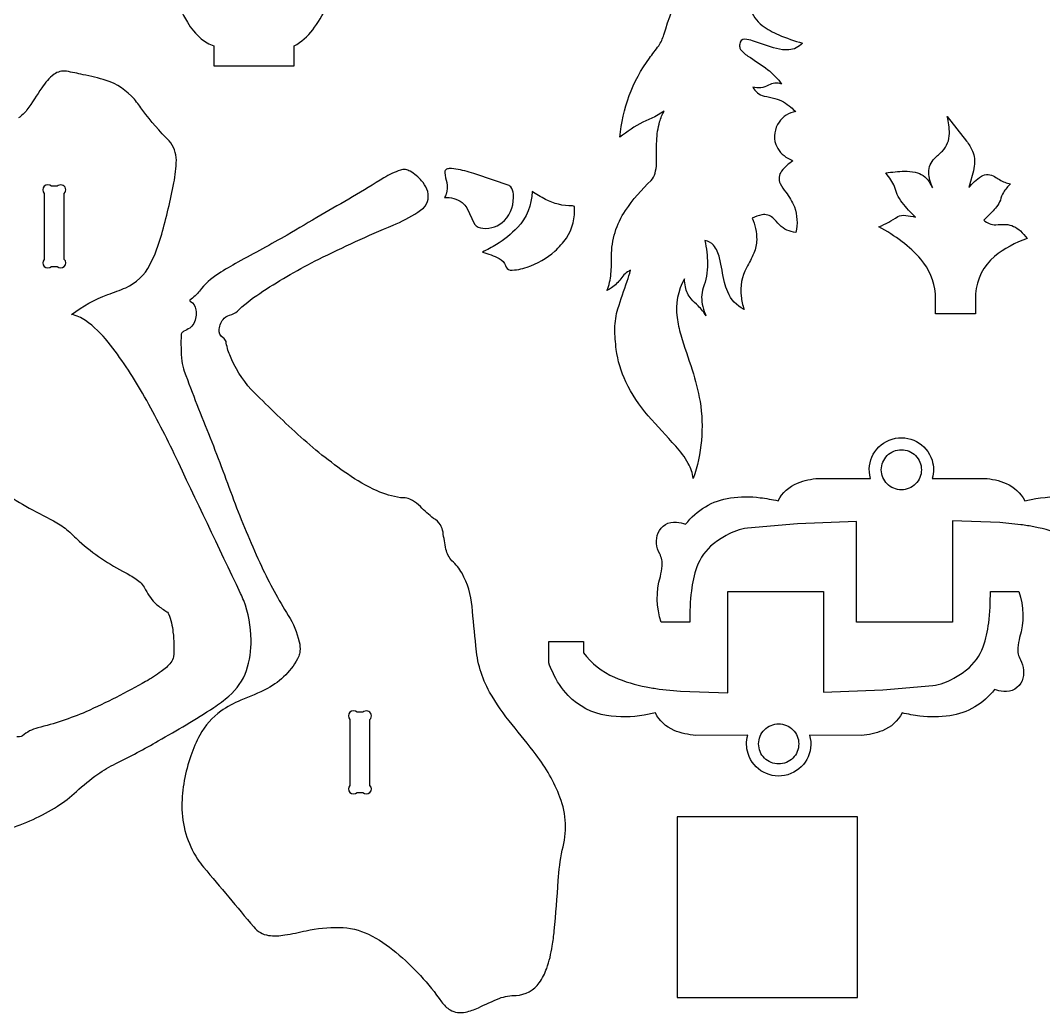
# Model space of a CAD drawing. Extents: x 31.5 to 94.7, y 16.9 to 69.7.
# Drawn here: x 55.97 to 68.72, y 17.72 to 30.09 of the extents above; entities that cross this region are included whole.
import ezdxf

# ---------------------------------------------------------------- set-up
doc = ezdxf.new("R2010")
doc.units = 0
doc.header["$MEASUREMENT"] = 0
doc.layers.get('0').update_dxf_attribs({"linetype": 'CONTINUOUS'})

msp = doc.modelspace()

# ---------------------------------------------------------------- linework, layer by layer
for points in [[(65.068, 30.246, 0.159769), (65.218, 30.03, 0.065779), (65.423, 29.912, 0.029941), (65.718, 29.808, -0.206916), (65.547, 29.725, -0.081775), (65.395, 29.74, -0.016954), (65.097, 29.839, 0.064515), (65, 29.858, 0.399711), (64.936, 29.796, 0.045603), (64.937, 29.744, 0.096194), (65.038, 29.648, -0.015351), (65.288, 29.477, -0.055443), (65.423, 29.345, -0.026995), (65.458, 29.297, 0.229102), (65.295, 29.284, -0.208807), (65.098, 29.26, 0.204628), (65.239, 29.148, -0.016988), (65.376, 29.12, -0.107431), (65.574, 29.009, -0.022475), (65.634, 28.954, 0.218712), (65.428, 28.823, 0.242792), (65.385, 28.545, 0.171211), (65.538, 28.373, 0.034263), (65.6, 28.341, 0.079498), (65.459, 28.212, 0.288426), (65.44, 28.057, 0.058521), (65.51, 27.95, -0.0702), (65.618, 27.766, -0.147236), (65.635, 27.448, -0.181166), (65.433, 27.542, 0.021509), (65.349, 27.631, 0.230598), (65.213, 27.667, 0.065123), (65.09, 27.627, -0.102302), (65.148, 27.357, -0.091665), (65.112, 27.189, -0.024357), (65.022, 27.008, 0.156722), (64.954, 26.652, 0.053485), (64.99, 26.488, -0.192414), (64.787, 26.706, -0.043722), (64.748, 26.823, -0.004509), (64.684, 27.13, 0.118447), (64.61, 27.289, 0.179303), (64.502, 27.347, -0.045794), (64.535, 27.056, -0.090782), (64.481, 26.756, 0.149509), (64.477, 26.522, 0.02609), (64.515, 26.406, 0.066918), (64.418, 26.531, -0.012755), (64.33, 26.619, -0.141985), (64.258, 26.77, -0.037855), (64.248, 26.869, 0.165969), (64.156, 26.387, 0.039609), (64.201, 26.169, 0.008308), (64.344, 25.732, -0.030814), (64.441, 25.34, -0.124766), (64.356, 24.378, 0.102562), (64.295, 24.566, 0.056957), (64.139, 24.782, -0.00545), (63.795, 25.162, -0.063267), (63.515, 25.584, -0.079245), (63.397, 25.989, -0.027955), (63.379, 26.248, -0.072759), (63.418, 26.496, -0.014972), (63.532, 26.838, 0.011768), (63.575, 26.975, 0.164845), (63.454, 26.87, -0.068298), (63.339, 26.756, -0.044943), (63.28, 26.723, 0.076702), (63.33, 26.933, 0.025079), (63.337, 27.149, -0.150388), (63.512, 27.722, -0.05506), (63.831, 28.095, 0.123663), (63.881, 28.188, 0.057019), (63.899, 28.303, -0.011127), (63.901, 28.588, -0.053994), (63.937, 28.828, -0.057119), (63.994, 28.961), (63.876, 28.89), (63.73, 28.822, 0.059006), (63.442, 28.634, -0.138745), (63.811, 29.622, 0.003131), (63.926, 29.776, 0.075431), (63.99, 29.913, -0.049842), (64.472, 31.074, 0.025525)], [(57.87, 30.408, 0.016691), (58.048, 30.069, 0.072661), (58.219, 29.864, 0.093343), (58.379, 29.775), (58.379, 29.525), (59.379, 29.525), (59.379, 29.774, 0.105285), (59.611, 29.975, 0.055213), (59.781, 30.258, -0.012702)], [(55.801, 20.004, 0.06409), (56.428, 20.29, 0.047462), (56.664, 20.474, -0.03057), (56.93, 20.691, -0.031108), (57.156, 20.823, 0.01828), (57.685, 21.106, 0.017587), (58.377, 21.521, 0.027584), (58.567, 21.665, 0.123049), (58.786, 21.983, 0.081136), (58.842, 22.366, 0.090106), (58.751, 22.857, 0.018928), (58.712, 22.946, -0.000508), (57.884, 24.686, 0.018697), (57.489, 25.443, 0.035354), (57.06, 26.081, 0.06546), (56.778, 26.35, 0.096465), (56.603, 26.424, -0.069768), (57.056, 26.672, 0.011863), (57.281, 26.758, 0.168714), (57.58, 27.043, 0.05114), (57.728, 27.424, 0.019508), (57.88, 28.065, 0.03904), (57.911, 28.35, 0.178461), (57.822, 28.589, -0.034466), (57.494, 28.967, 0.021976), (57.387, 29.109, 0.137779), (57.034, 29.344, 0.031604), (56.747, 29.415, 0.007114), (56.539, 29.459, 0.189702), (56.386, 29.42, 0.082574), (56.232, 29.251, -0.009721), (56.047, 28.976, -0.099403), (55.942, 28.876, -0.318601)], [(69, 23.655, 0.059209), (68.605, 23.775, 0.014857), (68.443, 23.802), (68.178, 23.829), (67.588, 23.85), (67.588, 22.585), (66.394, 22.585), (66.394, 23.843), (65.656, 23.812), (65.032, 23.759, 0.102498), (64.767, 23.667, 0.030753), (64.608, 23.563, 0.139466), (64.402, 23.275, 0.060508), (64.333, 22.978, 0.03116), (64.313, 22.585), (63.958, 22.585, -0.157017), (63.947, 23.158, 0.035516), (63.97, 23.289, 0.137176), (63.938, 23.438, -0.223614), (63.918, 23.699, -0.331307), (64.147, 23.834, -0.077138), (64.261, 23.807, -0.196321), (64.82, 24.136, -0.070369), (65.191, 24.139, -0.029269), (65.414, 24.1, -0.181597), (65.658, 24.322, -0.07802), (65.919, 24.38), (66.567, 24.379, -0.41005), (66.839, 24.871, -0.41005), (67.334, 24.606, -0.144558), (67.338, 24.379), (67.986, 24.38, -0.081978), (68.258, 24.318, -0.173701), (68.491, 24.1), (68.628, 24.127, -0.082916), (69.098, 24.134, -0.161544)], [(55.463, 24.5, 0.089508), (56.033, 24.034, 0.007521), (56.379, 23.849, -0.046189), (56.542, 23.744, -0.011503), (56.7, 23.596, 0.061887), (57.279, 23.202, -0.031072), (57.428, 23.112, -0.123828), (57.527, 22.988, 0.080541), (57.663, 22.809, 0.042401), (57.781, 22.724, -0.144644), (57.813, 22.69, -0.077141), (57.869, 22.462, -0.053762), (57.875, 22.155, -0.122103), (57.844, 22.084, -0.062569), (57.721, 21.97, -0.037214), (57.528, 21.846, -0.02424), (56.784, 21.469, -0.042548), (56.183, 21.269, 0.113695), (55.991, 21.168, -0.154666), (55.92, 21.156, 0.061744)]]:
    msp.add_lwpolyline(points, format="xyb")
for points in [[(67.878, 26.433), (67.378, 26.433), (67.378, 26.683, 0.155993), (67.196, 27.113, 0.059057), (66.96, 27.332, 0.034888), (66.673, 27.519, 0.064905), (66.906, 27.645, -0.160834), (67.006, 27.659, -0.027636), (67.128, 27.638, -0.027834), (66.962, 27.819, -0.052141), (66.899, 27.922, -0.010474), (66.865, 28.021, 0.056999), (66.822, 28.102, 0.025774), (66.757, 28.189, -0.033934), (66.99, 28.211, -0.043905), (67.125, 28.199, -0.197847), (67.297, 28.08, -0.035469), (67.339, 28.004, -0.078536), (67.294, 28.196, -0.213048), (67.366, 28.371, 0.006121), (67.464, 28.463, 0.193622), (67.551, 28.681, 0.070609), (67.524, 28.894), (67.766, 28.587, -0.051065), (67.84, 28.462, -0.140689), (67.86, 28.274, -0.030493), (67.836, 28.157), (67.792, 28.006, -0.078778), (67.95, 28.149, -0.283428), (68.115, 28.144, 0.038645), (68.241, 28.073, 0.063253), (68.313, 28.053, 0.062618), (68.224, 27.946, 0.068712), (68.187, 27.851, -0.078977), (68.14, 27.769, -0.028202), (68.079, 27.699), (67.979, 27.601, 0.204637), (68.129, 27.544, -0.025175), (68.254, 27.548, -0.177492), (68.436, 27.466, -0.048942), (68.521, 27.371, 0.092215), (68.113, 27.148, 0.199609), (67.878, 26.683)], [(60.768, 28.233, 0.134651), (60.705, 28.225, 0.055888), (60.5, 28.128, -0.007734), (59.714, 27.664, 0.003779), (59.293, 27.414, -0.002321), (58.677, 27.076, 0.009971), (58.435, 26.933, 0.094813), (58.2, 26.717, -0.062206), (58.081, 26.604, 0.416235), (58.083, 26.59, -0.231713), (58.155, 26.481, -0.140587), (58.128, 26.312, -0.115779), (58.077, 26.255, -0.039988), (58.006, 26.215, 0.162249), (57.974, 26.186, 0.104471), (57.971, 26.175, 0.039751), (57.98, 25.844, 0.049505), (58.009, 25.716, 0.008144), (58.333, 24.887, -0.005707), (58.643, 24.062, 0.017775), (58.972, 23.284, 0.027389), (59.306, 22.671, -0.081514), (59.443, 22.343, -0.076113), (59.452, 22.224, -0.052898), (59.439, 22.162, -0.158668), (59.046, 21.76, -0.028819), (58.713, 21.613, 0.048017), (58.466, 21.477, 0.110914), (58.205, 21.179, 0.052429), (58.092, 20.921, 0.081677), (57.98, 20.292, 0.143639), (58.175, 19.631, 0.028628), (58.25, 19.53, -0.002825), (58.875, 18.785, 0.185322), (59.061, 18.68, 0.073426), (59.263, 18.685, 0.014938), (59.528, 18.738, -0.057137), (59.943, 18.78, -0.107587), (60.309, 18.694, -0.056916), (60.649, 18.469, -0.066558), (61.219, 17.851, 0.112387), (61.325, 17.75, 0.182857), (61.515, 17.724, 0.072292), (61.677, 17.778, -0.014094), (61.938, 17.894, -0.099021), (62.148, 17.931, 0.227521), (62.437, 18.089, 0.073124), (62.529, 18.268, 0.049073), (62.598, 18.546, 0.014518), (62.623, 18.737, 0.010676), (62.673, 19.364, -0.035375), (62.724, 19.743, 0.162659), (62.695, 20.402, 0.071364), (62.397, 20.933, 0.014173), (62.098, 21.309, -0.039247), (61.816, 21.715, -0.109261), (61.646, 22.29, -0.002472), (61.598, 22.784, 0.103092), (61.473, 23.196, 0.071633), (61.348, 23.353, -0.12856), (61.273, 23.497, -0.012507), (61.236, 23.709, 0.088868), (61.203, 23.802, 0.135613), (61.117, 23.881, -0.02949), (60.954, 24.028, 0.055604), (60.856, 24.105, 0.142635), (60.708, 24.139, -0.076115), (60.414, 24.225, -0.046171), (60.045, 24.435, -0.034308), (59.425, 24.929, -0.01178), (58.845, 25.488, -0.088827), (58.576, 25.919, -0.053821), (58.53, 26.087, 0.220543), (58.493, 26.132, -0.271486), (58.445, 26.24, -0.178573), (58.507, 26.378, -0.118043), (58.601, 26.425, 0.114176), (58.694, 26.487, -0.041757), (58.99, 26.713, -0.029481), (59.686, 27.114, -0.015622), (60.613, 27.538, 0.042758), (60.921, 27.699, 0.03021), (60.991, 27.752, 0.309283), (61.035, 27.988, 0.097888), (60.969, 28.092, 0.092614), (60.826, 28.21, 0.049196)], [(61.254, 27.882, -0.183194), (61.475, 27.819, -0.084417), (61.533, 27.753), (61.629, 27.552, 0.212813), (61.732, 27.499, 0.215186), (62.004, 27.595, 0.196451), (62.116, 27.927, 0.13858), (62.08, 28.016, 0.05227), (62.062, 28.034), (61.647, 28.174, 0.026396), (61.424, 28.234, 0.046394), (61.314, 28.244, 0.126505), (61.27, 28.229, 0.260516), (61.258, 28.192, 0.030325), (61.283, 28.069, -0.120695), (61.276, 27.927, -0.059926)], [(56.263, 27.935), (56.263, 27.112, 1), (56.352, 27.023), (56.425, 27.023, 1), (56.513, 27.112), (56.513, 27.935, 1), (56.425, 28.023), (56.352, 28.023, 1)], [(61.729, 27.203, -0.051144), (61.938, 27.122, -0.180035), (62.017, 27.035, 0.282704), (62.072, 26.977, 0.088241), (62.284, 27.015, 0.096354), (62.631, 27.214, 0.052748), (62.774, 27.377, 0.170335), (62.874, 27.773, 0.064316), (62.849, 27.778, -0.12136), (62.514, 27.86, -0.032246), (62.346, 27.958, -0.190005), (62.164, 27.509, -0.073461), (61.902, 27.297, -0.021836)], [(66.702, 24.487, -0.414214), (66.952, 24.737, -0.414214), (67.202, 24.487, -0.414214), (66.952, 24.237, -0.414214)], [(65.981, 21.712), (66.719, 21.743), (67.343, 21.796, 0.102498), (67.608, 21.888, 0.030753), (67.766, 21.992, 0.139463), (67.972, 22.28, 0.060508), (68.041, 22.577, 0.03116), (68.062, 22.97), (68.417, 22.97, -0.157017), (68.427, 22.397, 0.035516), (68.404, 22.266, 0.137176), (68.436, 22.117, -0.223621), (68.457, 21.856, -0.331308), (68.228, 21.721, -0.077104), (68.113, 21.748, -0.196318), (67.555, 21.419, -0.070369), (67.183, 21.416, -0.029269), (66.961, 21.455, -0.181597), (66.717, 21.233, -0.07802), (66.455, 21.175), (65.807, 21.176, -0.410057), (65.536, 20.684, -0.410057), (65.04, 20.949, -0.144618), (65.037, 21.176), (64.389, 21.175, -0.081972), (64.117, 21.237, -0.1737), (63.884, 21.455), (63.746, 21.428, -0.082918), (63.276, 21.421, -0.161538), (62.797, 21.671, -0.087482), (62.604, 21.961, -0.023846), (62.554, 22.081), (62.554, 22.345), (62.986, 22.345), (62.986, 22.206, 0.131683), (63.374, 21.9, 0.059213), (63.77, 21.78, 0.01485), (63.932, 21.753), (64.196, 21.726), (64.786, 21.705), (64.786, 22.97), (65.981, 22.97)], [(60.075, 21.374), (60.075, 20.551, 1), (60.164, 20.462), (60.237, 20.462, 1), (60.325, 20.551), (60.325, 21.374, 1), (60.237, 21.462), (60.164, 21.462, 1)], [(65.672, 21.068, -0.414214), (65.422, 20.818, -0.414214), (65.172, 21.068, -0.414214), (65.422, 21.318, -0.414214)]]:
    msp.add_lwpolyline(points, format="xyb", close=True)
msp.add_lwpolyline([(66.407, 20.157), (64.157, 20.157), (64.157, 17.907), (66.407, 17.907)], close=True)

doc.saveas('drawing.dxf')
